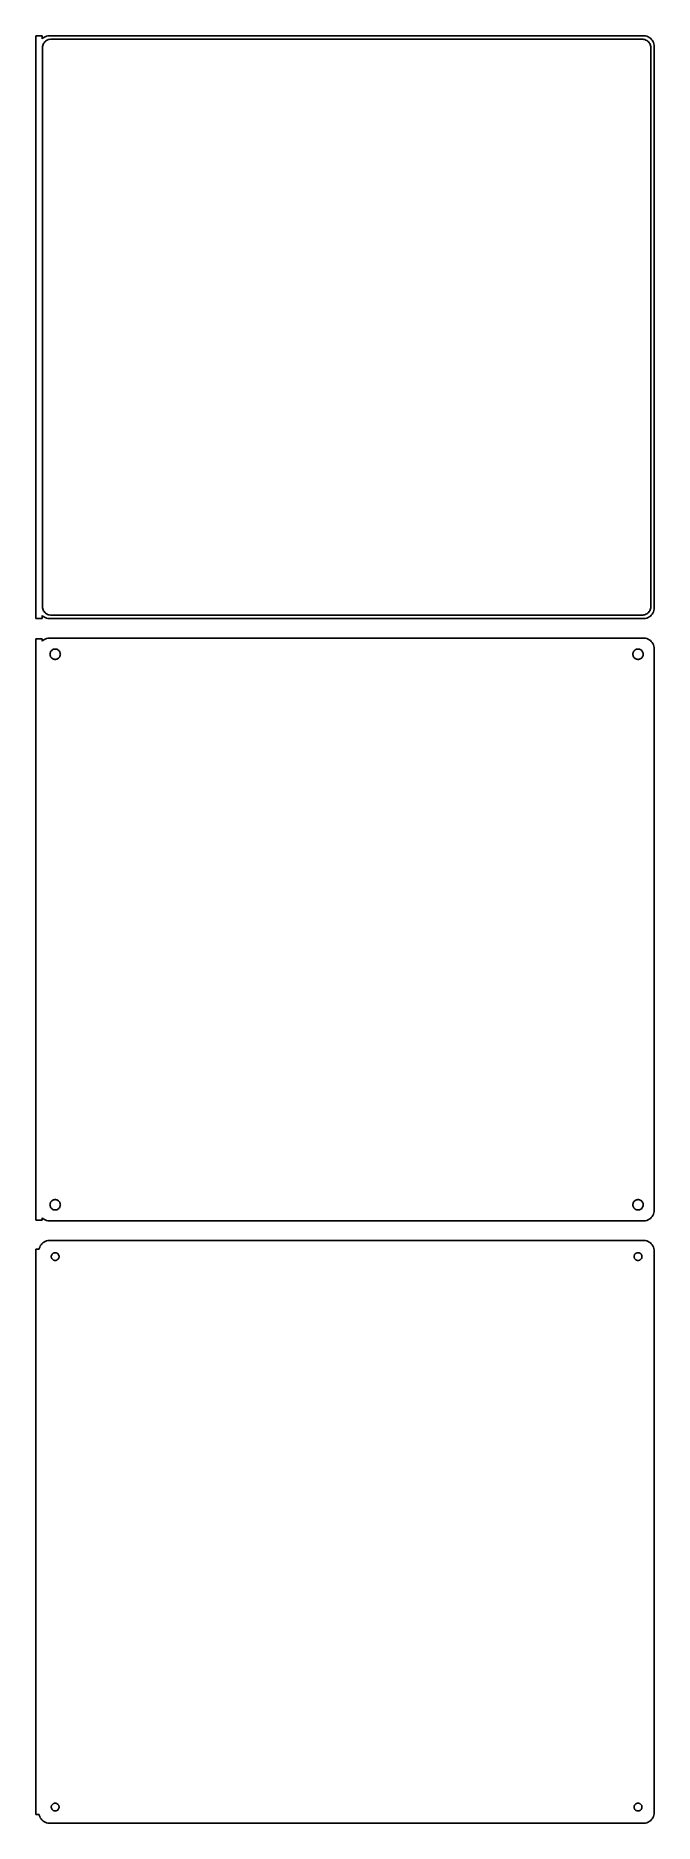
# Model space of a CAD drawing. Header units: metres. Extents: x -144 to 142, y 423 to 1251.
import ezdxf

# ---------------------------------------------------------------- set-up
doc = ezdxf.new("R2010")
doc.units = ezdxf.units.M

msp = doc.modelspace()

# ---------------------------------------------------------------- linework, layer by layer
for p, q in [((-141, 1250.99), (-144, 1250.99)), ((-144, 1250.99), (-144, 981.01)), ((-141, 1249.56), (-141, 1250.99)), ((-139.629, 1250.52), (-140.179, 1250.22)), ((-139.045, 1250.76), (-139.629, 1250.52)), ((-138.437, 1250.91), (-139.045, 1250.76)), ((-137.814, 1250.99), (-138.437, 1250.91)), ((137.814, 1250.99), (-137.814, 1250.99)), ((138.437, 1250.91), (137.814, 1250.99)), ((139.045, 1250.76), (138.437, 1250.91)), ((139.629, 1250.52), (139.045, 1250.76)), ((140.179, 1250.22), (139.629, 1250.52)), ((-140.687, 1249.85), (-141, 1249.56)), ((-140.873, 1245.5), (-140.842, 1245.99)), ((-140.873, 986.5), (-140.873, 1245.5)), ((-140.842, 1245.99), (-140.751, 1246.46)), ((-140.751, 1246.46), (-140.601, 1246.93)), ((-140.179, 1250.22), (-140.687, 1249.85)), ((-140.601, 1246.93), (-140.394, 1247.37)), ((-140.394, 1247.37), (-140.133, 1247.78)), ((-140.133, 1247.78), (-139.823, 1248.15)), ((-139.823, 1248.15), (-139.469, 1248.48)), ((-139.469, 1248.48), (-139.075, 1248.77)), ((-139.075, 1248.77), (-138.649, 1249)), ((-138.649, 1249), (-138.197, 1249.18)), ((-138.197, 1249.18), (-137.726, 1249.3)), ((-137.726, 1249.3), (-137.243, 1249.36)), ((-137.243, 1249.36), (137.243, 1249.36)), ((137.243, 1249.36), (137.726, 1249.3)), ((137.726, 1249.3), (138.197, 1249.18)), ((138.197, 1249.18), (138.649, 1249)), ((138.649, 1249), (139.075, 1248.77)), ((139.075, 1248.77), (139.469, 1248.48)), ((139.469, 1248.48), (139.823, 1248.15)), ((139.823, 1248.15), (140.133, 1247.78)), ((140.133, 1247.78), (140.394, 1247.37)), ((140.687, 1249.85), (140.179, 1250.22)), ((140.394, 1247.37), (140.601, 1246.93)), ((140.601, 1246.93), (140.751, 1246.46)), ((141.145, 1249.42), (140.687, 1249.85)), ((140.751, 1246.46), (140.842, 1245.99)), ((140.842, 1245.99), (140.873, 1245.5)), ((140.873, 1245.5), (140.873, 986.5)), ((141.545, 1248.94), (141.145, 1249.42)), ((141.882, 1248.41), (141.545, 1248.94)), ((142.149, 1247.84), (141.882, 1248.41)), ((142.343, 1247.24), (142.149, 1247.84)), ((142.461, 1246.63), (142.343, 1247.24)), ((142.5, 1246), (142.461, 1246.63)), ((142.5, 986), (142.5, 1246)), ((-140.842, 986.015), (-140.873, 986.5)), ((-140.751, 985.537), (-140.842, 986.015)), ((-140.601, 985.074), (-140.751, 985.537)), ((140.751, 985.537), (140.601, 985.074)), ((140.842, 986.015), (140.751, 985.537)), ((140.873, 986.5), (140.842, 986.015)), ((142.343, 984.757), (142.461, 985.373)), ((142.461, 985.373), (142.5, 986)), ((-144, 981.01), (-141, 981.01)), ((-141, 982.441), (-140.687, 982.147)), ((-141, 981.01), (-141, 982.441)), ((-140.687, 982.147), (-140.179, 981.778)), ((-140.394, 984.634), (-140.601, 985.074)), ((-140.133, 984.224), (-140.394, 984.634)), ((-140.179, 981.778), (-139.629, 981.476)), ((-139.823, 983.849), (-140.133, 984.224)), ((-139.469, 983.516), (-139.823, 983.849)), ((-139.629, 981.476), (-139.045, 981.245)), ((-139.075, 983.23), (-139.469, 983.516)), ((-138.649, 982.996), (-139.075, 983.23)), ((-139.045, 981.245), (-138.437, 981.089)), ((-138.197, 982.817), (-138.649, 982.996)), ((-138.437, 981.089), (-137.814, 981.01)), ((-137.726, 982.696), (-138.197, 982.817)), ((-137.814, 981.01), (137.814, 981.01)), ((-137.243, 982.635), (-137.726, 982.696)), ((137.243, 982.635), (-137.243, 982.635)), ((137.726, 982.696), (137.243, 982.635)), ((138.197, 982.817), (137.726, 982.696)), ((137.814, 981.01), (138.437, 981.089)), ((138.649, 982.996), (138.197, 982.817)), ((138.437, 981.089), (139.045, 981.245)), ((139.075, 983.23), (138.649, 982.996)), ((139.045, 981.245), (139.629, 981.476)), ((139.469, 983.516), (139.075, 983.23)), ((139.823, 983.849), (139.469, 983.516)), ((139.629, 981.476), (140.179, 981.778)), ((140.133, 984.224), (139.823, 983.849)), ((140.394, 984.634), (140.133, 984.224)), ((140.179, 981.778), (140.687, 982.147)), ((140.601, 985.074), (140.394, 984.634)), ((140.687, 982.147), (141.145, 982.577)), ((141.145, 982.577), (141.545, 983.061)), ((141.545, 983.061), (141.882, 983.591)), ((141.882, 983.591), (142.149, 984.159)), ((142.149, 984.159), (142.343, 984.757)), ((-141, 971.615), (-144, 971.615)), ((-144, 971.615), (-144, 702.385)), ((-141, 970.559), (-141, 971.615)), ((-140.687, 970.853), (-141, 970.559)), ((-140.179, 971.222), (-140.687, 970.853)), ((-139.629, 971.524), (-140.179, 971.222)), ((-139.045, 971.755), (-139.629, 971.524)), ((-138.437, 971.911), (-139.045, 971.755)), ((-137.814, 971.99), (-138.437, 971.911)), ((137.814, 971.99), (-137.814, 971.99)), ((138.437, 971.911), (137.814, 971.99)), ((139.045, 971.755), (138.437, 971.911)), ((139.629, 971.524), (139.045, 971.755)), ((140.179, 971.222), (139.629, 971.524)), ((140.687, 970.853), (140.179, 971.222)), ((141.145, 970.423), (140.687, 970.853)), ((141.545, 969.939), (141.145, 970.423)), ((141.882, 969.409), (141.545, 969.939)), ((142.149, 968.841), (141.882, 969.409)), ((142.343, 968.243), (142.149, 968.841)), ((-137.4, 964.5), (-137.381, 964.801)), ((-137.381, 964.199), (-137.4, 964.5)), ((-137.381, 964.801), (-137.325, 965.097)), ((-137.325, 963.903), (-137.381, 964.199)), ((-137.325, 965.097), (-137.231, 965.383)), ((-137.231, 963.617), (-137.325, 963.903)), ((-137.231, 965.383), (-137.103, 965.656)), ((-137.103, 963.344), (-137.231, 963.617)), ((-137.103, 965.656), (-136.942, 965.911)), ((-136.942, 963.089), (-137.103, 963.344)), ((-136.942, 965.911), (-136.75, 966.143)), ((-136.75, 962.857), (-136.942, 963.089)), ((-136.75, 966.143), (-136.53, 966.349)), ((-136.53, 962.651), (-136.75, 962.857)), ((-136.53, 966.349), (-136.286, 966.526)), ((-136.286, 962.474), (-136.53, 962.651)), ((-136.286, 966.526), (-136.022, 966.672)), ((-136.022, 962.328), (-136.286, 962.474)), ((-136.022, 966.672), (-135.742, 966.783)), ((-135.742, 962.217), (-136.022, 962.328)), ((-135.742, 966.783), (-135.45, 966.857)), ((-135.45, 962.143), (-135.742, 962.217)), ((-135.45, 966.857), (-135.151, 966.895)), ((-135.151, 962.105), (-135.45, 962.143)), ((-135.151, 966.895), (-134.849, 966.895)), ((-134.849, 962.105), (-135.151, 962.105)), ((-134.849, 966.895), (-134.55, 966.857)), ((-134.55, 962.143), (-134.849, 962.105)), ((-134.55, 966.857), (-134.258, 966.783)), ((-134.258, 962.217), (-134.55, 962.143)), ((-134.258, 966.783), (-133.978, 966.672)), ((-133.978, 962.328), (-134.258, 962.217)), ((-133.978, 966.672), (-133.714, 966.526)), ((-133.714, 962.474), (-133.978, 962.328)), ((-133.714, 966.526), (-133.47, 966.349)), ((-133.47, 962.651), (-133.714, 962.474)), ((-133.47, 966.349), (-133.25, 966.143)), ((-133.25, 962.857), (-133.47, 962.651)), ((-133.25, 966.143), (-133.058, 965.911)), ((-133.058, 963.089), (-133.25, 962.857)), ((-133.058, 965.911), (-132.897, 965.656)), ((-132.897, 963.344), (-133.058, 963.089)), ((-132.897, 965.656), (-132.769, 965.383)), ((-132.769, 963.617), (-132.897, 963.344)), ((-132.769, 965.383), (-132.675, 965.097)), ((-132.675, 963.903), (-132.769, 963.617)), ((-132.675, 965.097), (-132.619, 964.801)), ((-132.619, 964.199), (-132.675, 963.903)), ((-132.619, 964.801), (-132.6, 964.5)), ((-132.6, 964.5), (-132.619, 964.199)), ((132.6, 964.5), (132.619, 964.801)), ((132.619, 964.199), (132.6, 964.5)), ((132.619, 964.801), (132.675, 965.097)), ((132.675, 963.903), (132.619, 964.199)), ((132.675, 965.097), (132.769, 965.383)), ((132.769, 963.617), (132.675, 963.903)), ((132.769, 965.383), (132.897, 965.656)), ((132.897, 963.344), (132.769, 963.617)), ((132.897, 965.656), (133.058, 965.911)), ((133.058, 963.089), (132.897, 963.344)), ((133.058, 965.911), (133.25, 966.143)), ((133.25, 962.857), (133.058, 963.089)), ((133.25, 966.143), (133.47, 966.349)), ((133.47, 962.651), (133.25, 962.857)), ((133.47, 966.349), (133.714, 966.526)), ((133.714, 962.474), (133.47, 962.651)), ((133.714, 966.526), (133.978, 966.672)), ((133.978, 962.328), (133.714, 962.474)), ((133.978, 966.672), (134.258, 966.783)), ((134.258, 962.217), (133.978, 962.328)), ((134.258, 966.783), (134.55, 966.857)), ((134.55, 962.143), (134.258, 962.217)), ((134.55, 966.857), (134.849, 966.895)), ((134.849, 962.105), (134.55, 962.143)), ((134.849, 966.895), (135.151, 966.895)), ((135.151, 962.105), (134.849, 962.105)), ((135.151, 966.895), (135.45, 966.857)), ((135.45, 962.143), (135.151, 962.105)), ((135.45, 966.857), (135.742, 966.783)), ((135.742, 962.217), (135.45, 962.143)), ((135.742, 966.783), (136.022, 966.672)), ((136.022, 962.328), (135.742, 962.217)), ((136.022, 966.672), (136.286, 966.526)), ((136.286, 962.474), (136.022, 962.328)), ((136.286, 966.526), (136.53, 966.349)), ((136.53, 962.651), (136.286, 962.474)), ((136.53, 966.349), (136.75, 966.143)), ((136.75, 962.857), (136.53, 962.651)), ((136.75, 966.143), (136.942, 965.911)), ((136.942, 963.089), (136.75, 962.857)), ((136.942, 965.911), (137.103, 965.656)), ((137.103, 963.344), (136.942, 963.089)), ((137.103, 965.656), (137.231, 965.383)), ((137.231, 963.617), (137.103, 963.344)), ((137.231, 965.383), (137.325, 965.097)), ((137.325, 963.903), (137.231, 963.617)), ((137.325, 965.097), (137.381, 964.801)), ((137.381, 964.199), (137.325, 963.903)), ((137.381, 964.801), (137.4, 964.5)), ((137.4, 964.5), (137.381, 964.199)), ((142.461, 967.627), (142.343, 968.243)), ((142.5, 967), (142.461, 967.627)), ((142.5, 707), (142.5, 967)), ((-137.4, 709.5), (-137.381, 709.801)), ((-137.381, 709.199), (-137.4, 709.5)), ((-137.381, 709.801), (-137.325, 710.097)), ((-137.325, 708.903), (-137.381, 709.199)), ((-137.325, 710.097), (-137.231, 710.383)), ((-137.231, 708.617), (-137.325, 708.903)), ((-137.231, 710.383), (-137.103, 710.656)), ((-137.103, 708.344), (-137.231, 708.617)), ((-137.103, 710.656), (-136.942, 710.911)), ((-136.942, 708.089), (-137.103, 708.344)), ((-136.942, 710.911), (-136.75, 711.143)), ((-136.75, 707.857), (-136.942, 708.089)), ((-136.75, 711.143), (-136.53, 711.349)), ((-136.53, 707.651), (-136.75, 707.857)), ((-136.53, 711.349), (-136.286, 711.526)), ((-136.286, 707.474), (-136.53, 707.651)), ((-136.286, 711.526), (-136.022, 711.672)), ((-136.022, 707.328), (-136.286, 707.474)), ((-136.022, 711.672), (-135.742, 711.783)), ((-135.742, 707.217), (-136.022, 707.328)), ((-135.742, 711.783), (-135.45, 711.857)), ((-135.45, 707.143), (-135.742, 707.217)), ((-135.45, 711.857), (-135.151, 711.895)), ((-135.151, 707.105), (-135.45, 707.143)), ((-135.151, 711.895), (-134.849, 711.895)), ((-134.849, 707.105), (-135.151, 707.105)), ((-134.849, 711.895), (-134.55, 711.857)), ((-134.55, 707.143), (-134.849, 707.105)), ((-134.55, 711.857), (-134.258, 711.783)), ((-134.258, 707.217), (-134.55, 707.143)), ((-134.258, 711.783), (-133.978, 711.672)), ((-133.978, 707.328), (-134.258, 707.217)), ((-133.978, 711.672), (-133.714, 711.526)), ((-133.714, 707.474), (-133.978, 707.328)), ((-133.714, 711.526), (-133.47, 711.349)), ((-133.47, 707.651), (-133.714, 707.474)), ((-133.47, 711.349), (-133.25, 711.143)), ((-133.25, 707.857), (-133.47, 707.651)), ((-133.25, 711.143), (-133.058, 710.911)), ((-133.058, 708.089), (-133.25, 707.857)), ((-133.058, 710.911), (-132.897, 710.656)), ((-132.897, 708.344), (-133.058, 708.089)), ((-132.897, 710.656), (-132.769, 710.383)), ((-132.769, 708.617), (-132.897, 708.344)), ((-132.769, 710.383), (-132.675, 710.097)), ((-132.675, 708.903), (-132.769, 708.617)), ((-132.675, 710.097), (-132.619, 709.801)), ((-132.619, 709.199), (-132.675, 708.903)), ((-132.619, 709.801), (-132.6, 709.5)), ((-132.6, 709.5), (-132.619, 709.199)), ((132.6, 709.5), (132.619, 709.801)), ((132.619, 709.199), (132.6, 709.5)), ((132.619, 709.801), (132.675, 710.097)), ((132.675, 708.903), (132.619, 709.199)), ((132.675, 710.097), (132.769, 710.383)), ((132.769, 708.617), (132.675, 708.903)), ((132.769, 710.383), (132.897, 710.656)), ((132.897, 708.344), (132.769, 708.617)), ((132.897, 710.656), (133.058, 710.911)), ((133.058, 708.089), (132.897, 708.344)), ((133.058, 710.911), (133.25, 711.143)), ((133.25, 707.857), (133.058, 708.089)), ((133.25, 711.143), (133.47, 711.349)), ((133.47, 707.651), (133.25, 707.857)), ((133.47, 711.349), (133.714, 711.526)), ((133.714, 707.474), (133.47, 707.651)), ((133.714, 711.526), (133.978, 711.672)), ((133.978, 707.328), (133.714, 707.474)), ((133.978, 711.672), (134.258, 711.783)), ((134.258, 707.217), (133.978, 707.328)), ((134.258, 711.783), (134.55, 711.857)), ((134.55, 707.143), (134.258, 707.217)), ((134.55, 711.857), (134.849, 711.895)), ((134.849, 707.105), (134.55, 707.143)), ((134.849, 711.895), (135.151, 711.895)), ((135.151, 707.105), (134.849, 707.105)), ((135.151, 711.895), (135.45, 711.857)), ((135.45, 707.143), (135.151, 707.105)), ((135.45, 711.857), (135.742, 711.783)), ((135.742, 707.217), (135.45, 707.143)), ((135.742, 711.783), (136.022, 711.672)), ((136.022, 707.328), (135.742, 707.217)), ((136.022, 711.672), (136.286, 711.526)), ((136.286, 707.474), (136.022, 707.328)), ((136.286, 711.526), (136.53, 711.349)), ((136.53, 707.651), (136.286, 707.474)), ((136.53, 711.349), (136.75, 711.143)), ((136.75, 707.857), (136.53, 707.651)), ((136.75, 711.143), (136.942, 710.911)), ((136.942, 708.089), (136.75, 707.857)), ((136.942, 710.911), (137.103, 710.656)), ((137.103, 708.344), (136.942, 708.089)), ((137.103, 710.656), (137.231, 710.383)), ((137.231, 708.617), (137.103, 708.344)), ((137.231, 710.383), (137.325, 710.097)), ((137.325, 708.903), (137.231, 708.617)), ((137.325, 710.097), (137.381, 709.801)), ((137.381, 709.199), (137.325, 708.903)), ((137.381, 709.801), (137.4, 709.5)), ((137.4, 709.5), (137.381, 709.199)), ((141.145, 703.577), (141.545, 704.061)), ((141.545, 704.061), (141.882, 704.591)), ((141.882, 704.591), (142.149, 705.159)), ((142.149, 705.159), (142.343, 705.757)), ((142.343, 705.757), (142.461, 706.373)), ((142.461, 706.373), (142.5, 707)), ((-144, 702.385), (-141, 702.385)), ((-141, 702.385), (-141, 703.441)), ((-141, 703.441), (-140.687, 703.147)), ((-140.687, 703.147), (-140.179, 702.778)), ((-140.179, 702.778), (-139.629, 702.476)), ((-139.629, 702.476), (-139.045, 702.245)), ((-139.045, 702.245), (-138.437, 702.089)), ((-138.437, 702.089), (-137.814, 702.01)), ((-137.814, 702.01), (137.814, 702.01)), ((137.814, 702.01), (138.437, 702.089)), ((138.437, 702.089), (139.045, 702.245)), ((139.045, 702.245), (139.629, 702.476)), ((139.629, 702.476), (140.179, 702.778)), ((140.179, 702.778), (140.687, 703.147)), ((140.687, 703.147), (141.145, 703.577)), ((-142.4, 688.944), (-144, 688.944)), ((-144, 688.944), (-144, 427.056)), ((-142.343, 689.243), (-142.4, 688.944)), ((-142.149, 689.841), (-142.343, 689.243)), ((-141.882, 690.409), (-142.149, 689.841)), ((-141.545, 690.939), (-141.882, 690.409)), ((-141.145, 691.423), (-141.545, 690.939)), ((-140.687, 691.853), (-141.145, 691.423)), ((-140.179, 692.222), (-140.687, 691.853)), ((-139.629, 692.524), (-140.179, 692.222)), ((-139.045, 692.755), (-139.629, 692.524)), ((-138.437, 692.911), (-139.045, 692.755)), ((-137.814, 692.99), (-138.437, 692.911)), ((137.814, 692.99), (-137.814, 692.99)), ((-135.556, 687.212), (-135.337, 687.268)), ((-135.337, 687.268), (-135.113, 687.296)), ((-135.113, 687.296), (-134.887, 687.296)), ((-134.887, 687.296), (-134.663, 687.268)), ((-134.663, 687.268), (-134.444, 687.212)), ((134.444, 687.212), (134.663, 687.268)), ((134.663, 687.268), (134.887, 687.296)), ((134.887, 687.296), (135.113, 687.296)), ((135.113, 687.296), (135.337, 687.268)), ((135.337, 687.268), (135.556, 687.212)), ((138.437, 692.911), (137.814, 692.99)), ((139.045, 692.755), (138.437, 692.911)), ((139.629, 692.524), (139.045, 692.755)), ((140.179, 692.222), (139.629, 692.524)), ((140.687, 691.853), (140.179, 692.222)), ((141.145, 691.423), (140.687, 691.853)), ((141.545, 690.939), (141.145, 691.423)), ((141.882, 690.409), (141.545, 690.939)), ((142.149, 689.841), (141.882, 690.409)), ((142.343, 689.243), (142.149, 689.841)), ((142.461, 688.627), (142.343, 689.243)), ((142.5, 688), (142.461, 688.627)), ((142.5, 428), (142.5, 688)), ((-136.8, 685.5), (-136.786, 685.726)), ((-136.786, 685.274), (-136.8, 685.5)), ((-136.786, 685.726), (-136.743, 685.948)), ((-136.743, 685.052), (-136.786, 685.274)), ((-136.743, 685.948), (-136.674, 686.163)), ((-136.674, 684.837), (-136.743, 685.052)), ((-136.674, 686.163), (-136.577, 686.367)), ((-136.577, 684.633), (-136.674, 684.837)), ((-136.577, 686.367), (-136.456, 686.558)), ((-136.456, 684.442), (-136.577, 684.633)), ((-136.456, 686.558), (-136.312, 686.732)), ((-136.312, 684.268), (-136.456, 684.442)), ((-136.312, 686.732), (-136.147, 686.887)), ((-136.147, 684.113), (-136.312, 684.268)), ((-136.147, 686.887), (-135.964, 687.02)), ((-135.964, 683.98), (-136.147, 684.113)), ((-135.964, 687.02), (-135.766, 687.129)), ((-135.766, 683.871), (-135.964, 683.98)), ((-135.766, 687.129), (-135.556, 687.212)), ((-135.556, 683.788), (-135.766, 683.871)), ((-135.337, 683.732), (-135.556, 683.788)), ((-135.113, 683.704), (-135.337, 683.732)), ((-134.887, 683.704), (-135.113, 683.704)), ((-134.663, 683.732), (-134.887, 683.704)), ((-134.444, 683.788), (-134.663, 683.732)), ((-134.444, 687.212), (-134.234, 687.129)), ((-134.234, 683.871), (-134.444, 683.788)), ((-134.234, 687.129), (-134.036, 687.02)), ((-134.036, 683.98), (-134.234, 683.871)), ((-134.036, 687.02), (-133.853, 686.887)), ((-133.853, 684.113), (-134.036, 683.98)), ((-133.853, 686.887), (-133.688, 686.732)), ((-133.688, 684.268), (-133.853, 684.113)), ((-133.688, 686.732), (-133.544, 686.558)), ((-133.544, 684.442), (-133.688, 684.268)), ((-133.544, 686.558), (-133.423, 686.367)), ((-133.423, 684.633), (-133.544, 684.442)), ((-133.423, 686.367), (-133.326, 686.163)), ((-133.326, 684.837), (-133.423, 684.633)), ((-133.326, 686.163), (-133.257, 685.948)), ((-133.257, 685.052), (-133.326, 684.837)), ((-133.257, 685.948), (-133.214, 685.726)), ((-133.214, 685.274), (-133.257, 685.052)), ((-133.214, 685.726), (-133.2, 685.5)), ((-133.2, 685.5), (-133.214, 685.274)), ((133.2, 685.5), (133.214, 685.726)), ((133.214, 685.274), (133.2, 685.5)), ((133.214, 685.726), (133.257, 685.948)), ((133.257, 685.052), (133.214, 685.274)), ((133.257, 685.948), (133.326, 686.163)), ((133.326, 684.837), (133.257, 685.052)), ((133.326, 686.163), (133.423, 686.367)), ((133.423, 684.633), (133.326, 684.837)), ((133.423, 686.367), (133.544, 686.558)), ((133.544, 684.442), (133.423, 684.633)), ((133.544, 686.558), (133.688, 686.732)), ((133.688, 684.268), (133.544, 684.442)), ((133.688, 686.732), (133.853, 686.887)), ((133.853, 684.113), (133.688, 684.268)), ((133.853, 686.887), (134.036, 687.02)), ((134.036, 683.98), (133.853, 684.113)), ((134.036, 687.02), (134.234, 687.129)), ((134.234, 683.871), (134.036, 683.98)), ((134.234, 687.129), (134.444, 687.212)), ((134.444, 683.788), (134.234, 683.871)), ((134.663, 683.732), (134.444, 683.788)), ((134.887, 683.704), (134.663, 683.732)), ((135.113, 683.704), (134.887, 683.704)), ((135.337, 683.732), (135.113, 683.704)), ((135.556, 683.788), (135.337, 683.732)), ((135.556, 687.212), (135.766, 687.129)), ((135.766, 683.871), (135.556, 683.788)), ((135.766, 687.129), (135.964, 687.02)), ((135.964, 683.98), (135.766, 683.871)), ((135.964, 687.02), (136.147, 686.887)), ((136.147, 684.113), (135.964, 683.98)), ((136.147, 686.887), (136.312, 686.732)), ((136.312, 684.268), (136.147, 684.113)), ((136.312, 686.732), (136.456, 686.558)), ((136.456, 684.442), (136.312, 684.268)), ((136.456, 686.558), (136.577, 686.367)), ((136.577, 684.633), (136.456, 684.442)), ((136.577, 686.367), (136.674, 686.163)), ((136.674, 684.837), (136.577, 684.633)), ((136.674, 686.163), (136.743, 685.948)), ((136.743, 685.052), (136.674, 684.837)), ((136.743, 685.948), (136.786, 685.726)), ((136.786, 685.274), (136.743, 685.052)), ((136.786, 685.726), (136.8, 685.5)), ((136.8, 685.5), (136.786, 685.274)), ((-136.8, 430.5), (-136.786, 430.726)), ((-136.786, 430.726), (-136.743, 430.948)), ((-136.743, 430.948), (-136.674, 431.163)), ((-136.674, 431.163), (-136.577, 431.367)), ((-136.577, 431.367), (-136.456, 431.558)), ((-136.456, 431.558), (-136.312, 431.732)), ((-136.312, 431.732), (-136.147, 431.887)), ((-136.147, 431.887), (-135.964, 432.02)), ((-135.964, 432.02), (-135.766, 432.129)), ((-135.766, 432.129), (-135.556, 432.212)), ((-135.556, 432.212), (-135.337, 432.268)), ((-135.337, 432.268), (-135.113, 432.296)), ((-135.113, 432.296), (-134.887, 432.296)), ((-134.887, 432.296), (-134.663, 432.268)), ((-134.663, 432.268), (-134.444, 432.212)), ((-134.444, 432.212), (-134.234, 432.129)), ((-134.234, 432.129), (-134.036, 432.02)), ((-134.036, 432.02), (-133.853, 431.887)), ((-133.853, 431.887), (-133.688, 431.732)), ((-133.688, 431.732), (-133.544, 431.558)), ((-133.544, 431.558), (-133.423, 431.367)), ((-133.423, 431.367), (-133.326, 431.163)), ((-133.326, 431.163), (-133.257, 430.948)), ((-133.257, 430.948), (-133.214, 430.726)), ((-133.214, 430.726), (-133.2, 430.5)), ((133.2, 430.5), (133.214, 430.726)), ((133.214, 430.726), (133.257, 430.948)), ((133.257, 430.948), (133.326, 431.163)), ((133.326, 431.163), (133.423, 431.367)), ((133.423, 431.367), (133.544, 431.558)), ((133.544, 431.558), (133.688, 431.732)), ((133.688, 431.732), (133.853, 431.887)), ((133.853, 431.887), (134.036, 432.02)), ((134.036, 432.02), (134.234, 432.129)), ((134.234, 432.129), (134.444, 432.212)), ((134.444, 432.212), (134.663, 432.268)), ((134.663, 432.268), (134.887, 432.296)), ((134.887, 432.296), (135.113, 432.296)), ((135.113, 432.296), (135.337, 432.268)), ((135.337, 432.268), (135.556, 432.212)), ((135.556, 432.212), (135.766, 432.129)), ((135.766, 432.129), (135.964, 432.02)), ((135.964, 432.02), (136.147, 431.887)), ((136.147, 431.887), (136.312, 431.732)), ((136.312, 431.732), (136.456, 431.558)), ((136.456, 431.558), (136.577, 431.367)), ((136.577, 431.367), (136.674, 431.163)), ((136.674, 431.163), (136.743, 430.948)), ((136.743, 430.948), (136.786, 430.726)), ((136.786, 430.726), (136.8, 430.5)), ((-144, 427.056), (-142.4, 427.056)), ((-142.4, 427.056), (-142.343, 426.757)), ((-142.343, 426.757), (-142.149, 426.159)), ((-142.149, 426.159), (-141.882, 425.591)), ((-141.882, 425.591), (-141.545, 425.061)), ((-141.545, 425.061), (-141.145, 424.577)), ((-141.145, 424.577), (-140.687, 424.147)), ((-140.687, 424.147), (-140.179, 423.778)), ((-140.179, 423.778), (-139.629, 423.476)), ((-139.629, 423.476), (-139.045, 423.245)), ((-139.045, 423.245), (-138.437, 423.089)), ((-138.437, 423.089), (-137.814, 423.01)), ((-137.814, 423.01), (137.814, 423.01)), ((-136.786, 430.274), (-136.8, 430.5)), ((-136.743, 430.052), (-136.786, 430.274)), ((-136.674, 429.837), (-136.743, 430.052)), ((-136.577, 429.633), (-136.674, 429.837)), ((-136.456, 429.442), (-136.577, 429.633)), ((-136.312, 429.268), (-136.456, 429.442)), ((-136.147, 429.113), (-136.312, 429.268)), ((-135.964, 428.98), (-136.147, 429.113)), ((-135.766, 428.871), (-135.964, 428.98)), ((-135.556, 428.788), (-135.766, 428.871)), ((-135.337, 428.732), (-135.556, 428.788)), ((-135.113, 428.704), (-135.337, 428.732)), ((-134.887, 428.704), (-135.113, 428.704)), ((-134.663, 428.732), (-134.887, 428.704)), ((-134.444, 428.788), (-134.663, 428.732)), ((-134.234, 428.871), (-134.444, 428.788)), ((-134.036, 428.98), (-134.234, 428.871)), ((-133.853, 429.113), (-134.036, 428.98)), ((-133.688, 429.268), (-133.853, 429.113)), ((-133.544, 429.442), (-133.688, 429.268)), ((-133.423, 429.633), (-133.544, 429.442)), ((-133.326, 429.837), (-133.423, 429.633)), ((-133.257, 430.052), (-133.326, 429.837)), ((-133.214, 430.274), (-133.257, 430.052)), ((-133.2, 430.5), (-133.214, 430.274)), ((133.214, 430.274), (133.2, 430.5)), ((133.257, 430.052), (133.214, 430.274)), ((133.326, 429.837), (133.257, 430.052)), ((133.423, 429.633), (133.326, 429.837)), ((133.544, 429.442), (133.423, 429.633)), ((133.688, 429.268), (133.544, 429.442)), ((133.853, 429.113), (133.688, 429.268)), ((134.036, 428.98), (133.853, 429.113)), ((134.234, 428.871), (134.036, 428.98)), ((134.444, 428.788), (134.234, 428.871)), ((134.663, 428.732), (134.444, 428.788)), ((134.887, 428.704), (134.663, 428.732)), ((135.113, 428.704), (134.887, 428.704)), ((135.337, 428.732), (135.113, 428.704)), ((135.556, 428.788), (135.337, 428.732)), ((135.766, 428.871), (135.556, 428.788)), ((135.964, 428.98), (135.766, 428.871)), ((136.147, 429.113), (135.964, 428.98)), ((136.312, 429.268), (136.147, 429.113)), ((136.456, 429.442), (136.312, 429.268)), ((136.577, 429.633), (136.456, 429.442)), ((136.674, 429.837), (136.577, 429.633)), ((136.743, 430.052), (136.674, 429.837)), ((136.786, 430.274), (136.743, 430.052)), ((136.8, 430.5), (136.786, 430.274)), ((137.814, 423.01), (138.437, 423.089)), ((138.437, 423.089), (139.045, 423.245)), ((139.045, 423.245), (139.629, 423.476)), ((139.629, 423.476), (140.179, 423.778)), ((140.179, 423.778), (140.687, 424.147)), ((140.687, 424.147), (141.145, 424.577)), ((141.145, 424.577), (141.545, 425.061)), ((141.545, 425.061), (141.882, 425.591)), ((141.882, 425.591), (142.149, 426.159)), ((142.149, 426.159), (142.343, 426.757)), ((142.343, 426.757), (142.461, 427.373)), ((142.461, 427.373), (142.5, 428))]:
    msp.add_line(p, q)

doc.saveas('drawing.dxf')
